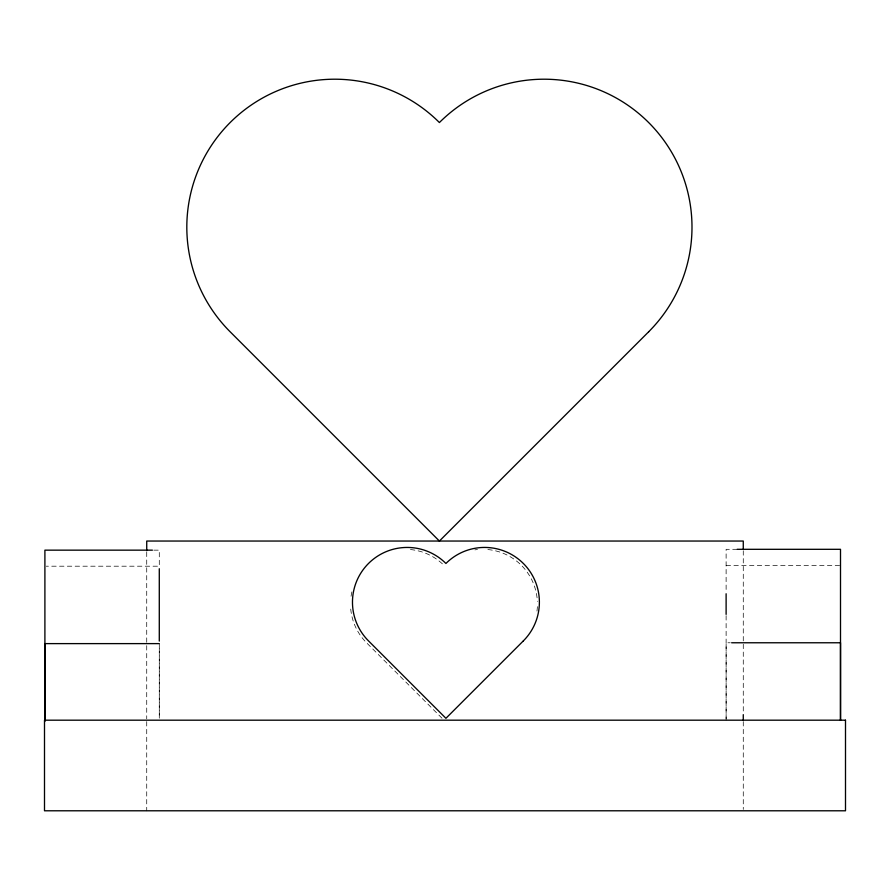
<?xml version="1.0" encoding="UTF-8"?>
<svg xmlns="http://www.w3.org/2000/svg" width="890" height="890" viewBox="0 0 890 890"><rect width="100%" height="100%" fill="white"/><g stroke="black" fill="none" stroke-linecap="round" stroke-linejoin="round"><path stroke-width="0.67" stroke-dasharray="4.45 3.34" d="M159.288 643.615L159.288 718.274L159.288 644.994M726.118 718.808L726.118 642.769L730.245 642.769M737.143 549.308L726.118 549.308L726.118 592.462M153.781 550.154L159.288 550.154L159.288 566.196L46.28 566.196M726.118 565.35L840.505 565.35M442.007 718.23L366.547 642.769A54.746 54.746 0 0 1 350.649 607.948M743.272 550.765L743.272 713.246M743.272 721.568L743.272 809.422M726.118 615.646L726.118 720.188M146.728 552.156L146.728 718.797M146.728 721.568L146.728 810.79M351.072 596.267A54.746 54.746 0 0 1 352.062 591.138M410.457 549.553A54.746 54.746 0 0 1 443.965 565.35M537.371 606.646A54.746 54.746 0 0 1 536.87 611.853M474.882 549.864A54.746 54.746 0 0 1 477.485 549.553M487.876 549.553A54.746 54.746 0 0 1 537.371 601.462"/><path stroke-width="1.33" d="M737.143 549.308L840.505 549.308L840.505 720.188L840.505 642.769L731.625 642.769M152.401 550.154L44.901 550.154L44.901 721.034L44.901 643.615L159.288 643.615M743.272 549.375L743.272 541.042L146.728 541.042L146.728 550.765M743.272 714.637L743.272 720.188M726.118 593.752L726.118 614.356M159.288 568.71L159.288 641.089M648.654 331.792L439.404 541.042L230.154 331.792A147.963 147.963 0 0 1 230.154 122.542A147.963 147.963 0 0 1 439.404 122.542A147.963 147.963 0 0 1 648.654 122.542A147.963 147.963 0 0 1 648.654 331.792M523.353 640.889L445.923 718.308L368.505 640.889A54.746 54.746 0 0 1 368.505 563.47A54.746 54.746 0 0 1 445.923 563.47A54.746 54.746 0 0 1 523.353 563.47A54.746 54.746 0 0 1 523.353 640.889M845.5 720.188L44.5 720.188L44.5 810.79L845.5 810.79L845.5 720.188"/></g></svg>
